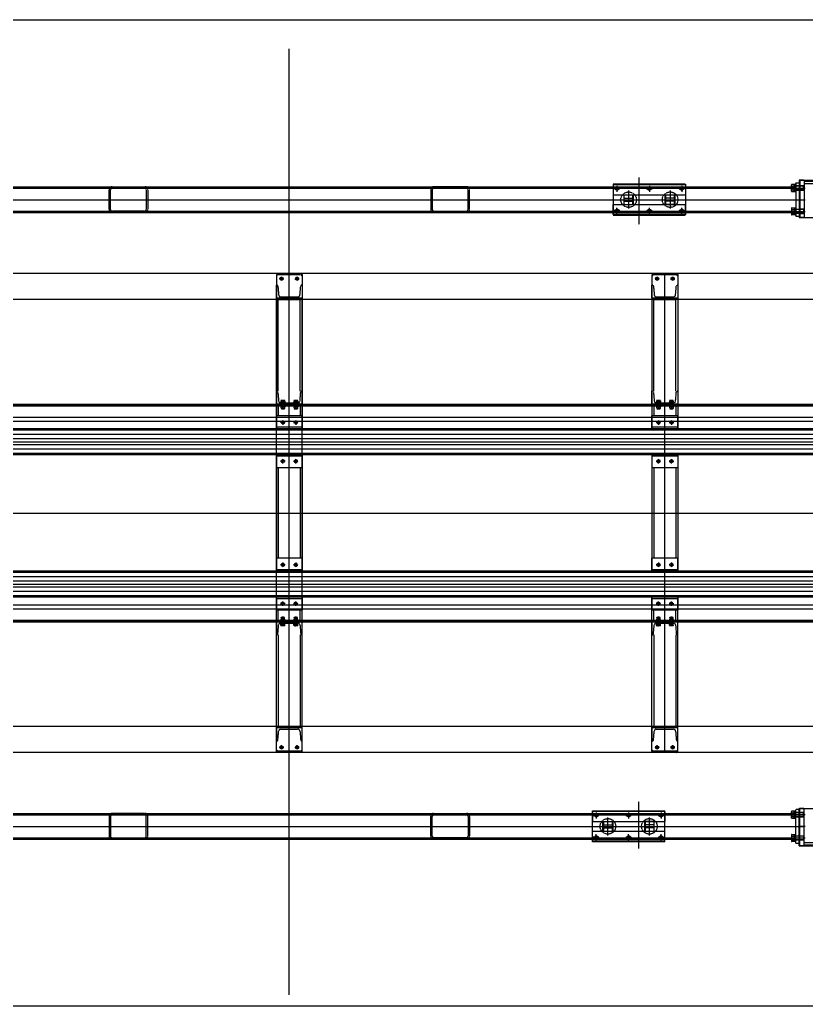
# Model space of a CAD drawing. Header units: millimetres. Extents: x -955179 to -912907, y 62798 to 154298.
# Drawn here: x -951747 to -948711, y 94740 to 98550 of the extents above; entities that cross this region are included whole.
import ezdxf

# ---------------------------------------------------------------- set-up
doc = ezdxf.new("R2010")
doc.units = ezdxf.units.MM
doc.header["$MEASUREMENT"] = 0
doc.linetypes.add('HIDDEN', pattern=[0.375, 0.25, -0.125])
doc.layers.add('CV', color=251, linetype='HIDDEN')

# ---------------------------------------------------------------- blocks, each defined once
blk = doc.blocks.new('HS_BOM', base_point=(-1429.3, 5195.7))
at = {"layer": 'CV'}
blk.add_circle((-1429.3, 5195.7), 0.25, dxfattribs=at)
blk = doc.blocks.new('A$C24162613')
at = {"layer": 'CV'}
for p, q in [((-925, 3700, -15.7), (-925, -3700, -15.7)), ((-420, -3700), (-420, 3700)), ((-415, -3700), (-415, 3700)), ((-414, -3700), (-414, 3700)), ((-370, -3700), (-370, 3700)), ((-355, -3700), (-355, 3700)), ((-275, -3700), (-275, 3700)), ((0, -3700), (0, 3700)), ((275, -3700), (275, 3700)), ((355, -3700), (355, 3700)), ((370, -3700), (370, 3700)), ((414, -3700), (414, 3700)), ((415, -3700), (415, 3700)), ((420, -3700), (420, 3700)), ((925, 3700, -15.7), (925, -3700, -15.7)), ((-825, 3600, -15.7), (-825, -3600, -15.7)), ((825, 3600, -15.7), (825, -3600, -15.7)), ((-325, 3260), (-325, -3330)), ((-320.5, 3260), (-320.5, -3330)), ((-303, 3260), (-303, -3330)), ((-287, 3260), (-287, -3330)), ((-263, 3260), (-263, -3330)), ((-247, 3260), (-247, -3330)), ((-229.5, 3260), (-229.5, -3330)), ((-225, 3260), (-225, -3330)), ((225, 3260), (225, -3330)), ((229.5, 3260), (229.5, -3330)), ((247, 3260), (247, -3330)), ((263, 3260), (263, -3330)), ((287, 3260), (287, -3330)), ((303, 3260), (303, -3330)), ((320.5, 3260), (320.5, -3330)), ((325, 3260), (325, -3330)), ((-1281, 1988), (-1281, 2528)), ((-1272, 1988), (-1272, 2528)), ((-1141, 1968), (-1141, 2550, 0)), ((1141, 1968), (1141, 2550, 0)), ((1272, 1988), (1272, 2528)), ((1281, 1988), (1281, 2528)), ((-1286, 1968), (-1286, 2410)), ((1286, 1968), (1286, 2410)), ((-1286, 1988), (-1141, 1988)), ((-1286, 1986), (-1286, 1968)), ((-1263, 1988), (-1263, 1971)), ((-1261.9, 1986), (-1263, 1984.9)), ((-1247, 1984.9), (-1263, 1984.9)), ((-1263, 1984.9), (-1263, 1956)), ((-1261.9, 1988), (-1261.9, 1971)), ((-1248.1, 1986), (-1261.9, 1986)), ((-1261.9, 1986), (-1261.9, 1956)), ((-1255, 1965.6), (-1255, 1991.4)), ((-1255, 1936.8), (-1255, 1988)), ((-1248.1, 1988), (-1248.1, 1971)), ((-1247, 1984.9), (-1248.1, 1986)), ((-1248.1, 1986), (-1248.1, 1956)), ((-1247, 1971), (-1247, 1988)), ((-1247, 1956), (-1247, 1984.9)), ((-1210.1, -1984, 0), (-1210.1, 1988)), ((-1210, 1965.6), (-1210, 1991.4)), ((-1173, 1988), (-1173, 1971)), ((-1173, 1984.9), (-1171.9, 1986)), ((-1173, 1984.9), (-1157, 1984.9)), ((-1173, 1956), (-1173, 1984.9)), ((-1171.9, 1988), (-1171.9, 1971)), ((-1171.9, 1986), (-1171.9, 1956)), ((-1171.9, 1986), (-1158.1, 1986)), ((-1165, 1965.6), (-1165, 1991.4)), ((-1165, 1936.8), (-1165, 1988)), ((-1158.1, 1988), (-1158.1, 1971)), ((-1158.1, 1986), (-1158.1, 1956)), ((-1158.1, 1986), (-1157, 1984.9)), ((-1157, 1971), (-1157, 1988)), ((-1157, 1984.9), (-1157, 1956)), ((-1141, 1988), (-1141, 1968)), ((1286, 1988), (1141, 1988)), ((1141, 1988), (1141, 1968)), ((1157, 1971), (1157, 1988)), ((1158.1, 1986), (1157, 1984.9)), ((1157, 1984.9), (1157, 1956)), ((1173, 1984.9), (1157, 1984.9)), ((1158.1, 1988), (1158.1, 1971)), ((1158.1, 1986), (1158.1, 1956)), ((1171.9, 1986), (1158.1, 1986)), ((1165, 1965.6), (1165, 1991.4)), ((1165, 1936.8), (1165, 1988)), ((1171.9, 1988), (1171.9, 1971)), ((1171.9, 1986), (1171.9, 1956)), ((1173, 1984.9), (1171.9, 1986)), ((1173, 1988), (1173, 1971)), ((1173, 1956), (1173, 1984.9)), ((1210, 1965.6), (1210, 1991.4)), ((1210.1, -1984, 0), (1210.1, 1988)), ((1247, 1971), (1247, 1988)), ((1247, 1984.9), (1248.1, 1986)), ((1247, 1956), (1247, 1984.9)), ((1247, 1984.9), (1263, 1984.9)), ((1248.1, 1988), (1248.1, 1971)), ((1248.1, 1986), (1261.9, 1986)), ((1248.1, 1986), (1248.1, 1956)), ((1255, 1965.6), (1255, 1991.4)), ((1255, 1936.8), (1255, 1988)), ((1261.9, 1988), (1261.9, 1971)), ((1261.9, 1986), (1263, 1984.9)), ((1261.9, 1986), (1261.9, 1956)), ((1263, 1988), (1263, 1971)), ((1263, 1984.9), (1263, 1956)), ((1286, 1986), (1286, 1968)), ((-1286, 1971), (-1141, 1971)), ((-1286, 1968), (-1141, 1968)), ((-1275, 1956), (-1275, 1971)), ((-1275, 1956), (-1145, 1956)), ((-1270, 1956), (-1270, 1952.8)), ((-1270, 1952.8), (-1240, 1952.8)), ((-1241.1, 1948.8), (-1268.9, 1948.8)), ((-1268.9, 1948.8), (-1268.9, 1939.9)), ((-1268.3, 1952.8), (-1268.3, 1948.8)), ((-1261.9, 1939.9), (-1261.9, 1948.8)), ((-1260.1, -1956, 0), (-1260.1, 1956, 0)), ((-1253.7, 1952.8), (-1257.7, 1948.8)), ((-1252.3, 1952.8), (-1256.3, 1948.8)), ((-1254.1, -1956, 0), (-1254.1, 1956, 0)), ((-1248.1, 1939.9), (-1248.1, 1948.8)), ((-1241.7, 1948.8), (-1241.7, 1952.8)), ((-1241.1, 1939.9), (-1241.1, 1948.8)), ((-1240, 1952.8), (-1240, 1956)), ((-1180, 1952.8), (-1180, 1956)), ((-1150, 1952.8), (-1180, 1952.8)), ((-1178.9, 1948.8), (-1151.1, 1948.8)), ((-1178.9, 1939.9), (-1178.9, 1948.8)), ((-1178.3, 1948.8), (-1178.3, 1952.8)), ((-1171.9, 1939.9), (-1171.9, 1948.8)), ((-1167.7, 1952.8), (-1163.7, 1948.8)), ((-1166.3, 1952.8), (-1162.3, 1948.8)), ((-1166.1, -1956, 0), (-1166.1, 1956, 0)), ((-1160.1, -1956, 0), (-1160.1, 1956, 0)), ((-1158.1, 1939.9), (-1158.1, 1948.8)), ((-1151.7, 1952.8), (-1151.7, 1948.8)), ((-1151.1, 1948.8), (-1151.1, 1939.9)), ((-1150, 1956), (-1150, 1952.8)), ((-1145, 1971), (-1145, 1956)), ((1286, 1971), (1141, 1971)), ((1286, 1968), (1141, 1968)), ((1145, 1971), (1145, 1956)), ((1275, 1956), (1145, 1956)), ((1150, 1956), (1150, 1952.8)), ((1150, 1952.8), (1180, 1952.8)), ((1151.1, 1948.8), (1151.1, 1939.9)), ((1178.9, 1948.8), (1151.1, 1948.8)), ((1151.7, 1952.8), (1151.7, 1948.8)), ((1158.1, 1939.9), (1158.1, 1948.8)), ((1160.1, -1956, 0), (1160.1, 1956, 0)), ((1166.3, 1952.8), (1162.3, 1948.8)), ((1167.7, 1952.8), (1163.7, 1948.8)), ((1166.1, -1956, 0), (1166.1, 1956, 0)), ((1171.9, 1939.9), (1171.9, 1948.8)), ((1178.3, 1948.8), (1178.3, 1952.8)), ((1178.9, 1939.9), (1178.9, 1948.8)), ((1180, 1952.8), (1180, 1956)), ((1240, 1952.8), (1240, 1956)), ((1270, 1952.8), (1240, 1952.8)), ((1241.1, 1939.9), (1241.1, 1948.8)), ((1241.1, 1948.8), (1268.9, 1948.8)), ((1241.7, 1948.8), (1241.7, 1952.8)), ((1248.1, 1939.9), (1248.1, 1948.8)), ((1252.3, 1952.8), (1256.3, 1948.8)), ((1253.7, 1952.8), (1257.7, 1948.8)), ((1254.1, -1956, 0), (1254.1, 1956, 0)), ((1260.1, -1956, 0), (1260.1, 1956, 0)), ((1261.9, 1939.9), (1261.9, 1948.8)), ((1268.3, 1952.8), (1268.3, 1948.8)), ((1268.9, 1948.8), (1268.9, 1939.9)), ((1270, 1956), (1270, 1952.8)), ((1275, 1956), (1275, 1971)), ((-1267, 1938.8), (-1268.9, 1939.9)), ((-1243, 1938.8), (-1267, 1938.8)), ((-1241.1, 1939.9), (-1243, 1938.8)), ((-1178.9, 1939.9), (-1177, 1938.8)), ((-1177, 1938.8), (-1153, 1938.8)), ((-1153, 1938.8), (-1151.1, 1939.9)), ((1153, 1938.8), (1151.1, 1939.9)), ((1177, 1938.8), (1153, 1938.8)), ((1178.9, 1939.9), (1177, 1938.8)), ((1241.1, 1939.9), (1243, 1938.8)), ((1243, 1938.8), (1267, 1938.8)), ((1267, 1938.8), (1268.9, 1939.9)), ((-1270.1, 1530), (-1150.1, 1530)), ((-1270.1, 1530), (-1270.1, 1250)), ((-1267.1, 1530), (-1229.1, 1530)), ((-1267.1, 1530), (-1267.1, 1250)), ((-1252.1, 1503.7), (-1252.1, 1526.3)), ((-1252.1, 1525), (-1252.1, 1505)), ((-1229.1, 1250), (-1229.1, 1530)), ((-1153.1, 1530), (-1191.1, 1530)), ((-1191.1, 1250), (-1191.1, 1530)), ((-1168.1, 1503.7), (-1168.1, 1526.3)), ((-1168.1, 1525), (-1168.1, 1505)), ((-1153.1, 1530), (-1153.1, 1250)), ((-1150.1, 1250), (-1150.1, 1530)), ((-1263.3, 1515), (-1240.8, 1515)), ((-1262.1, 1515), (-1242.1, 1515)), ((-1259.1, 1515), (-1245.1, 1515)), ((-1252.1, 1522), (-1252.1, 1508)), ((-1229.1, 1489), (-1191.1, 1489)), ((-1191.1, 1486.7), (-1229.1, 1486.7)), ((-1215.8, 1486.7), (-1215.8, 1453.2)), ((-1204.3, 1486.7), (-1204.3, 1453.2)), ((-1191.1, 1489), (-1191.1, 1451)), ((-1156.8, 1515), (-1179.3, 1515)), ((-1158.1, 1515), (-1178.1, 1515)), ((-1161.1, 1515), (-1175.1, 1515)), ((-1168.1, 1522), (-1168.1, 1508)), ((-925, 1495, 16.2), (-920, 1500, 16.2)), ((-925, 1495, 16.2), (-925, 1405, 16.2)), ((-920, 1495, 16.2), (-915, 1500, 16.2)), ((-920, 1500, 16.2), (-830, 1500, 16.2)), ((-920, 1495, 16.2), (-920, 1405, 16.2)), ((-915, 1500, 16.2), (-830, 1500, 16.2)), ((-905, 1472, 16.2), (-905, 1488, 16.2)), ((-905, 1472, 16.2), (-905, 1488, 16.2)), ((-880, 1500, 15.7), (-830, 1500, 15.7)), ((-880, 1498.1, 15.7), (-880, 1500, 15.7)), ((-842.3, 1491.2, 15.7), (-876.3, 1494.1, 15.7)), ((-830, 1500, 15.7), (-325, 1500, 15.7)), ((-830, 1500, 15.7), (-830, 1400, 15.7)), ((-830, 1500, 15.7), (-830, 1400, 15.7)), ((-825, 1495, 16.2), (-830, 1500, 16.2)), ((-470, 1492.5, 15.7), (-830, 1492.5, 15.7)), ((-825, 1405, 16.2), (-825, 1495, 16.2)), ((-470, 1500, 15.7), (-420, 1500, 15.7)), ((-470, 1498.1, 15.7), (-470, 1500, 15.7)), ((-432.3, 1491.2, 15.7), (-466.3, 1494.1, 15.7)), ((-420, 1500, 15.7), (-420, 1400, 15.7)), ((-420, 1492.5, 15.7), (-375, 1492.5, 15.7)), ((-375, 1500, 15.7), (-375, 1400, 15.7)), ((-325, 1500, 15.7), (-375, 1500, 15.7)), ((-331, 1500, 15.7), (-331, 1400, 15.7)), ((-325, 1500, 15.7), (-325, 1400, 15.7)), ((-225, 1500, 15.7), (-175, 1500, 15.7)), ((-225, 1500, 15.7), (-225, 1400, 15.7)), ((-225, 1500, 15.7), (225, 1500, 15.7)), ((-219, 1500, 15.7), (-219, 1400, 15.7)), ((-175, 1500, 15.7), (-175, 1400, 15.7)), ((-175, 1492.5, 15.7), (175, 1492.5, 15.7)), ((175, 1500, 15.7), (175, 1400, 15.7)), ((225, 1500, 15.7), (175, 1500, 15.7)), ((219, 1500, 15.7), (219, 1400, 15.7)), ((225, 1500, 15.7), (225, 1400, 15.7)), ((830, 1500, 15.7), (325, 1500, 15.7)), ((325, 1500, 15.7), (375, 1500, 15.7)), ((325, 1500, 15.7), (325, 1400, 15.7)), ((331, 1500, 15.7), (331, 1400, 15.7)), ((375, 1500, 15.7), (375, 1400, 15.7)), ((420, 1492.5, 15.7), (375, 1492.5, 15.7)), ((420, 1500, 15.7), (420, 1400, 15.7)), ((470, 1500, 15.7), (420, 1500, 15.7)), ((432.3, 1491.2, 15.7), (466.3, 1494.1, 15.7)), ((470, 1498.1, 15.7), (470, 1500, 15.7)), ((470, 1492.5, 15.7), (830, 1492.5, 15.7)), ((825, 1495, 16.2), (830, 1500, 16.2)), ((825, 1405, 16.2), (825, 1495, 16.2)), ((915, 1500, 16.2), (830, 1500, 16.2)), ((830, 1500, 15.7), (830, 1400, 15.7)), ((830, 1500, 15.7), (830, 1400, 15.7)), ((880, 1500, 15.7), (830, 1500, 15.7)), ((920, 1500, 16.2), (830, 1500, 16.2)), ((842.3, 1491.2, 15.7), (876.3, 1494.1, 15.7)), ((880, 1498.1, 15.7), (880, 1500, 15.7)), ((905, 1472, 16.2), (905, 1488, 16.2)), ((905, 1472, 16.2), (905, 1488, 16.2)), ((920, 1495, 16.2), (915, 1500, 16.2)), ((925, 1495, 16.2), (920, 1500, 16.2)), ((920, 1495, 16.2), (920, 1405, 16.2)), ((925, 1495, 16.2), (925, 1405, 16.2)), ((-1245.4, 1470), (-1176.3, 1470)), ((-1229.1, 1470), (-1191.1, 1470)), ((-1191.1, 1453.2), (-1229.1, 1453.2)), ((-1191.1, 1451), (-1229.1, 1451)), ((925, 1450, 15.7), (-925, 1450, 15.7)), ((-913, 1480, 16.2), (-897, 1480, 16.2)), ((-913, 1480, 16.2), (-897, 1480, 16.2)), ((-835, 1416.8, 15.7), (-835, 1483.2, 15.7)), ((-399.4, 1475, 15.7), (-436.6, 1475, 15.7)), ((-425, 1475, 15.7), (-436.6, 1475, 15.7)), ((-434.5, 1482.5, 15.7), (-435.1, 1481.5, 15.7)), ((-435.1, 1481.5, 15.7), (-435.1, 1468.5, 15.7)), ((-435.1, 1468.5, 15.7), (-434.5, 1467.5, 15.7)), ((-434.5, 1482.5, 15.7), (-428.6, 1482.5, 15.7)), ((-434.5, 1478.8, 15.7), (-428.6, 1478.8, 15.7)), ((-434.5, 1471.2, 15.7), (-428.6, 1471.2, 15.7)), ((-434.5, 1467.5, 15.7), (-428.6, 1467.5, 15.7)), ((-428.6, 1467.3, 15.7), (-428.6, 1482.7, 15.7)), ((-428.6, 1482.7, 15.7), (-426.6, 1482.7, 15.7)), ((-428.6, 1482.5, 15.7), (-428.6, 1467.5, 15.7)), ((-426.6, 1477, 15.7), (-428.6, 1475, 15.7)), ((-426.6, 1475, 15.7), (-428.6, 1473, 15.7)), ((-426.6, 1467.3, 15.7), (-428.6, 1467.3, 15.7)), ((-426.6, 1466.5, 15.7), (-426.6, 1483.5, 15.7)), ((-426.6, 1483.5, 15.7), (-425, 1483.5, 15.7)), ((-425, 1466.5, 15.7), (-426.6, 1466.5, 15.7)), ((-425, 1483.5, 15.7), (-425, 1466.5, 15.7)), ((-425, 1416.8, 15.7), (-425, 1483.2, 15.7)), ((-414, 1480, 15.7), (-425, 1480, 15.7)), ((-414, 1470, 15.7), (-425, 1470, 15.7)), ((-414, 1466.5, 15.7), (-414, 1483.5, 15.7)), ((-414, 1483.5, 15.7), (-412.4, 1483.5, 15.7)), ((-414, 1475, 15.7), (-399.4, 1475, 15.7)), ((-412.4, 1466.5, 15.7), (-414, 1466.5, 15.7)), ((-412.4, 1483.5, 15.7), (-412.4, 1466.5, 15.7)), ((-412.4, 1482.7, 15.7), (-410.4, 1482.7, 15.7)), ((-412.4, 1475, 15.7), (-410.4, 1477, 15.7)), ((-412.4, 1473, 15.7), (-410.4, 1475, 15.7)), ((-410.4, 1467.3, 15.7), (-412.4, 1467.3, 15.7)), ((-410.4, 1482.7, 15.7), (-410.4, 1467.3, 15.7)), ((-410.4, 1481.5, 15.7), (-403.2, 1481.5, 15.7)), ((-403.2, 1468.5, 15.7), (-410.4, 1468.5, 15.7)), ((-403.2, 1481.5, 15.7), (-403.2, 1468.5, 15.7)), ((-402.4, 1480.7, 15.7), (-403.2, 1481.5, 15.7)), ((-403.2, 1468.5, 15.7), (-402.4, 1469.3, 15.7)), ((-402.4, 1469.3, 15.7), (-402.4, 1480.7, 15.7)), ((-359, 1475, 15.7), (-341, 1475, 15.7)), ((-350, 1466, 15.7), (-350, 1484, 15.7)), ((-191, 1475, 15.7), (-209, 1475, 15.7)), ((-200, 1466, 15.7), (-200, 1484, 15.7)), ((191, 1475, 15.7), (209, 1475, 15.7)), ((200, 1466, 15.7), (200, 1484, 15.7)), ((359, 1475, 15.7), (341, 1475, 15.7)), ((350, 1466, 15.7), (350, 1484, 15.7)), ((399.4, 1475, 15.7), (436.6, 1475, 15.7)), ((414, 1475, 15.7), (399.4, 1475, 15.7)), ((402.4, 1480.7, 15.7), (403.2, 1481.5, 15.7)), ((402.4, 1469.3, 15.7), (402.4, 1480.7, 15.7)), ((403.2, 1468.5, 15.7), (402.4, 1469.3, 15.7)), ((403.2, 1481.5, 15.7), (403.2, 1468.5, 15.7)), ((410.4, 1481.5, 15.7), (403.2, 1481.5, 15.7)), ((403.2, 1468.5, 15.7), (410.4, 1468.5, 15.7)), ((410.4, 1482.7, 15.7), (410.4, 1467.3, 15.7)), ((412.4, 1482.7, 15.7), (410.4, 1482.7, 15.7)), ((412.4, 1475, 15.7), (410.4, 1477, 15.7)), ((412.4, 1473, 15.7), (410.4, 1475, 15.7)), ((410.4, 1467.3, 15.7), (412.4, 1467.3, 15.7)), ((412.4, 1483.5, 15.7), (412.4, 1466.5, 15.7)), ((414, 1483.5, 15.7), (412.4, 1483.5, 15.7)), ((412.4, 1466.5, 15.7), (414, 1466.5, 15.7)), ((414, 1466.5, 15.7), (414, 1483.5, 15.7)), ((414, 1480, 15.7), (425, 1480, 15.7)), ((414, 1470, 15.7), (425, 1470, 15.7)), ((425, 1483.5, 15.7), (425, 1466.5, 15.7)), ((426.6, 1483.5, 15.7), (425, 1483.5, 15.7)), ((425, 1416.8, 15.7), (425, 1483.2, 15.7)), ((425, 1475, 15.7), (436.6, 1475, 15.7)), ((425, 1466.5, 15.7), (426.6, 1466.5, 15.7)), ((426.6, 1466.5, 15.7), (426.6, 1483.5, 15.7)), ((428.6, 1482.7, 15.7), (426.6, 1482.7, 15.7)), ((426.6, 1477, 15.7), (428.6, 1475, 15.7)), ((426.6, 1475, 15.7), (428.6, 1473, 15.7)), ((426.6, 1467.3, 15.7), (428.6, 1467.3, 15.7)), ((428.6, 1467.3, 15.7), (428.6, 1482.7, 15.7)), ((434.5, 1482.5, 15.7), (428.6, 1482.5, 15.7)), ((428.6, 1482.5, 15.7), (428.6, 1467.5, 15.7)), ((434.5, 1478.8, 15.7), (428.6, 1478.8, 15.7)), ((434.5, 1471.2, 15.7), (428.6, 1471.2, 15.7)), ((434.5, 1467.5, 15.7), (428.6, 1467.5, 15.7)), ((434.5, 1482.5, 15.7), (435.1, 1481.5, 15.7)), ((435.1, 1468.5, 15.7), (434.5, 1467.5, 15.7)), ((435.1, 1481.5, 15.7), (435.1, 1468.5, 15.7)), ((835, 1416.8, 15.7), (835, 1483.2, 15.7)), ((913, 1480, 16.2), (897, 1480, 16.2)), ((913, 1480, 16.2), (897, 1480, 16.2)), ((1270.1, 1450, 0), (1150.1, 1450, 0)), ((1150.1, 1170, 0), (1150.1, 1450, 0)), ((1153.1, 1450, 0), (1191.1, 1450, 0)), ((1153.1, 1450, 0), (1153.1, 1170, 0)), ((1191.1, 1170, 0), (1191.1, 1450, 0)), ((1267.1, 1450, 0), (1229.1, 1450, 0)), ((1229.1, 1170, 0), (1229.1, 1450, 0)), ((1267.1, 1450, 0), (1267.1, 1170, 0)), ((1270.1, 1450, 0), (1270.1, 1170, 0)), ((-913, 1420, 16.2), (-897, 1420, 16.2)), ((-913, 1420, 16.2), (-897, 1420, 16.2)), ((-905, 1428, 16.2), (-905, 1412, 16.2)), ((-905, 1428, 16.2), (-905, 1412, 16.2)), ((-399.4, 1425, 15.7), (-436.6, 1425, 15.7)), ((-425, 1425, 15.7), (-436.6, 1425, 15.7)), ((-434.5, 1432.5, 15.7), (-435.1, 1431.5, 15.7)), ((-435.1, 1431.5, 15.7), (-435.1, 1418.5, 15.7)), ((-435.1, 1418.5, 15.7), (-434.5, 1417.5, 15.7)), ((-434.5, 1432.5, 15.7), (-428.6, 1432.5, 15.7)), ((-434.5, 1428.8, 15.7), (-428.6, 1428.8, 15.7)), ((-434.5, 1421.2, 15.7), (-428.6, 1421.2, 15.7)), ((-434.5, 1417.5, 15.7), (-428.6, 1417.5, 15.7)), ((-428.6, 1417.3, 15.7), (-428.6, 1432.7, 15.7)), ((-428.6, 1432.7, 15.7), (-426.6, 1432.7, 15.7)), ((-428.6, 1432.5, 15.7), (-428.6, 1417.5, 15.7)), ((-426.6, 1427, 15.7), (-428.6, 1425, 15.7)), ((-426.6, 1425, 15.7), (-428.6, 1423, 15.7)), ((-426.6, 1417.3, 15.7), (-428.6, 1417.3, 15.7)), ((-426.6, 1416.5, 15.7), (-426.6, 1433.5, 15.7)), ((-426.6, 1433.5, 15.7), (-425, 1433.5, 15.7)), ((-425, 1416.5, 15.7), (-426.6, 1416.5, 15.7)), ((-425, 1433.5, 15.7), (-425, 1416.5, 15.7)), ((-414, 1430, 15.7), (-425, 1430, 15.7)), ((-414, 1420, 15.7), (-425, 1420, 15.7)), ((-414, 1416.5, 15.7), (-414, 1433.5, 15.7)), ((-414, 1433.5, 15.7), (-412.4, 1433.5, 15.7)), ((-414, 1425, 15.7), (-399.4, 1425, 15.7)), ((-412.4, 1416.5, 15.7), (-414, 1416.5, 15.7)), ((-412.4, 1433.5, 15.7), (-412.4, 1416.5, 15.7)), ((-412.4, 1432.7, 15.7), (-410.4, 1432.7, 15.7)), ((-412.4, 1425, 15.7), (-410.4, 1427, 15.7)), ((-412.4, 1423, 15.7), (-410.4, 1425, 15.7)), ((-410.4, 1417.3, 15.7), (-412.4, 1417.3, 15.7)), ((-410.4, 1432.7, 15.7), (-410.4, 1417.3, 15.7)), ((-410.4, 1431.5, 15.7), (-403.2, 1431.5, 15.7)), ((-403.2, 1418.5, 15.7), (-410.4, 1418.5, 15.7)), ((-403.2, 1431.5, 15.7), (-403.2, 1418.5, 15.7)), ((-402.4, 1430.7, 15.7), (-403.2, 1431.5, 15.7)), ((-403.2, 1418.5, 15.7), (-402.4, 1419.3, 15.7)), ((-402.4, 1419.3, 15.7), (-402.4, 1430.7, 15.7)), ((-359, 1425, 15.7), (-341, 1425, 15.7)), ((-350, 1434, 15.7), (-350, 1416, 15.7)), ((-191, 1425, 15.7), (-209, 1425, 15.7)), ((-200, 1434, 15.7), (-200, 1416, 15.7)), ((191, 1425, 15.7), (209, 1425, 15.7)), ((200, 1434, 15.7), (200, 1416, 15.7)), ((359, 1425, 15.7), (341, 1425, 15.7)), ((350, 1434, 15.7), (350, 1416, 15.7)), ((399.4, 1425, 15.7), (436.6, 1425, 15.7)), ((414, 1425, 15.7), (399.4, 1425, 15.7)), ((402.4, 1430.7, 15.7), (403.2, 1431.5, 15.7)), ((402.4, 1419.3, 15.7), (402.4, 1430.7, 15.7)), ((403.2, 1418.5, 15.7), (402.4, 1419.3, 15.7)), ((403.2, 1431.5, 15.7), (403.2, 1418.5, 15.7)), ((410.4, 1431.5, 15.7), (403.2, 1431.5, 15.7)), ((403.2, 1418.5, 15.7), (410.4, 1418.5, 15.7)), ((410.4, 1432.7, 15.7), (410.4, 1417.3, 15.7)), ((412.4, 1432.7, 15.7), (410.4, 1432.7, 15.7)), ((412.4, 1425, 15.7), (410.4, 1427, 15.7)), ((412.4, 1423, 15.7), (410.4, 1425, 15.7)), ((410.4, 1417.3, 15.7), (412.4, 1417.3, 15.7)), ((412.4, 1433.5, 15.7), (412.4, 1416.5, 15.7)), ((414, 1433.5, 15.7), (412.4, 1433.5, 15.7)), ((412.4, 1416.5, 15.7), (414, 1416.5, 15.7)), ((414, 1416.5, 15.7), (414, 1433.5, 15.7)), ((414, 1430, 15.7), (425, 1430, 15.7)), ((414, 1420, 15.7), (425, 1420, 15.7)), ((425, 1433.5, 15.7), (425, 1416.5, 15.7)), ((426.6, 1433.5, 15.7), (425, 1433.5, 15.7)), ((425, 1425, 15.7), (436.6, 1425, 15.7)), ((425, 1416.5, 15.7), (426.6, 1416.5, 15.7)), ((426.6, 1416.5, 15.7), (426.6, 1433.5, 15.7)), ((428.6, 1432.7, 15.7), (426.6, 1432.7, 15.7)), ((426.6, 1427, 15.7), (428.6, 1425, 15.7)), ((426.6, 1425, 15.7), (428.6, 1423, 15.7)), ((426.6, 1417.3, 15.7), (428.6, 1417.3, 15.7)), ((428.6, 1417.3, 15.7), (428.6, 1432.7, 15.7)), ((434.5, 1432.5, 15.7), (428.6, 1432.5, 15.7)), ((428.6, 1432.5, 15.7), (428.6, 1417.5, 15.7)), ((434.5, 1428.8, 15.7), (428.6, 1428.8, 15.7)), ((434.5, 1421.2, 15.7), (428.6, 1421.2, 15.7)), ((434.5, 1417.5, 15.7), (428.6, 1417.5, 15.7)), ((434.5, 1432.5, 15.7), (435.1, 1431.5, 15.7)), ((435.1, 1418.5, 15.7), (434.5, 1417.5, 15.7)), ((435.1, 1431.5, 15.7), (435.1, 1418.5, 15.7)), ((913, 1420, 16.2), (897, 1420, 16.2)), ((913, 1420, 16.2), (897, 1420, 16.2)), ((905, 1428, 16.2), (905, 1412, 16.2)), ((905, 1428, 16.2), (905, 1412, 16.2)), ((1156.8, 1435, 0), (1179.3, 1435, 0)), ((1158.1, 1435, 0), (1178.1, 1435, 0)), ((1161.1, 1435, 0), (1175.1, 1435, 0)), ((1168.1, 1423.7, 0), (1168.1, 1446.3, 0)), ((1168.1, 1445, 0), (1168.1, 1425, 0)), ((1168.1, 1442, 0), (1168.1, 1428, 0)), ((1263.3, 1435, 0), (1240.8, 1435, 0)), ((1262.1, 1435, 0), (1242.1, 1435, 0)), ((1259.1, 1435, 0), (1245.1, 1435, 0)), ((1252.1, 1423.7, 0), (1252.1, 1446.3, 0)), ((1252.1, 1445, 0), (1252.1, 1425, 0)), ((1252.1, 1442, 0), (1252.1, 1428, 0)), ((-1263.3, 1390), (-1240.8, 1390)), ((-1262.1, 1390), (-1242.1, 1390)), ((-1259.1, 1390), (-1245.1, 1390)), ((-1252.1, 1378.7), (-1252.1, 1401.3)), ((-1252.1, 1400), (-1252.1, 1380)), ((-1252.1, 1397), (-1252.1, 1383)), ((-1156.8, 1390), (-1179.3, 1390)), ((-1158.1, 1390), (-1178.1, 1390)), ((-1161.1, 1390), (-1175.1, 1390)), ((-1168.1, 1378.7), (-1168.1, 1401.3)), ((-1168.1, 1400), (-1168.1, 1380)), ((-1168.1, 1397), (-1168.1, 1383)), ((-925, 1405, 16.2), (-920, 1400, 16.2)), ((-920, 1405, 16.2), (-915, 1400, 16.2)), ((-920, 1400, 16.2), (-830, 1400, 16.2)), ((-915, 1400, 16.2), (-830, 1400, 16.2)), ((-880, 1400, 15.7), (-880, 1401.9, 15.7)), ((-830, 1400, 15.7), (-880, 1400, 15.7)), ((-830, 1400, 15.7), (-880, 1400, 15.7)), ((-876.3, 1405.9, 15.7), (-842.3, 1408.8, 15.7)), ((-470, 1407.5, 15.7), (-830, 1407.5, 15.7)), ((-825, 1405, 16.2), (-830, 1400, 16.2)), ((-830, 1400, 15.7), (-325, 1400, 15.7)), ((-470, 1400, 15.7), (-470, 1401.9, 15.7)), ((-420, 1400, 15.7), (-470, 1400, 15.7)), ((-466.3, 1405.9, 15.7), (-432.3, 1408.8, 15.7)), ((-420, 1407.5, 15.7), (-375, 1407.5, 15.7)), ((-325, 1400, 15.7), (-375, 1400, 15.7)), ((-225, 1400, 15.7), (-175, 1400, 15.7)), ((-225, 1400, 15.7), (225, 1400, 15.7)), ((-175, 1407.5, 15.7), (175, 1407.5, 15.7)), ((225, 1400, 15.7), (175, 1400, 15.7)), ((830, 1400, 15.7), (325, 1400, 15.7)), ((325, 1400, 15.7), (375, 1400, 15.7)), ((420, 1407.5, 15.7), (375, 1407.5, 15.7)), ((420, 1400, 15.7), (470, 1400, 15.7)), ((466.3, 1405.9, 15.7), (432.3, 1408.8, 15.7)), ((470, 1407.5, 15.7), (830, 1407.5, 15.7)), ((470, 1400, 15.7), (470, 1401.9, 15.7)), ((825, 1405, 16.2), (830, 1400, 16.2)), ((830, 1400, 15.7), (880, 1400, 15.7)), ((915, 1400, 16.2), (830, 1400, 16.2)), ((830, 1400, 15.7), (880, 1400, 15.7)), ((920, 1400, 16.2), (830, 1400, 16.2)), ((876.3, 1405.9, 15.7), (842.3, 1408.8, 15.7)), ((880, 1400, 15.7), (880, 1401.9, 15.7)), ((920, 1405, 16.2), (915, 1400, 16.2)), ((925, 1405, 16.2), (920, 1400, 16.2)), ((1245.4, 1390, 0), (1176.3, 1390, 0)), ((1229.1, 1409, 0), (1191.1, 1409, 0)), ((1191.1, 1409, 0), (1191.1, 1371, 0)), ((1191.1, 1406.7, 0), (1229.1, 1406.7, 0)), ((1229.1, 1390, 0), (1191.1, 1390, 0)), ((1191.1, 1373.2, 0), (1229.1, 1373.2, 0)), ((1204.3, 1406.7, 0), (1204.3, 1373.2, 0)), ((1215.8, 1406.7, 0), (1215.8, 1373.2, 0)), ((-1295.5, 1350, 0), (-1114.7, 1350, 0)), ((1295.5, 1350, 0), (1114.7, 1350, 0)), ((1191.1, 1371, 0), (1229.1, 1371, 0)), ((-1245.4, 1310), (-1176.3, 1310)), ((-1191.1, 1329), (-1229.1, 1329)), ((-1191.1, 1326.8), (-1229.1, 1326.8)), ((-1229.1, 1310), (-1191.1, 1310)), ((-1215.8, 1293.3), (-1215.8, 1326.8)), ((-1204.3, 1293.3), (-1204.3, 1326.8)), ((-1191.1, 1291), (-1191.1, 1329)), ((1156.8, 1310, 0), (1179.3, 1310, 0)), ((1158.1, 1310, 0), (1178.1, 1310, 0)), ((1161.1, 1310, 0), (1175.1, 1310, 0)), ((1168.1, 1298.7, 0), (1168.1, 1321.3, 0)), ((1168.1, 1320, 0), (1168.1, 1300, 0)), ((1168.1, 1317, 0), (1168.1, 1303, 0)), ((1263.3, 1310, 0), (1240.8, 1310, 0)), ((1262.1, 1310, 0), (1242.1, 1310, 0)), ((1259.1, 1310, 0), (1245.1, 1310, 0)), ((1252.1, 1298.7, 0), (1252.1, 1321.3, 0)), ((1252.1, 1320, 0), (1252.1, 1300, 0)), ((1252.1, 1317, 0), (1252.1, 1303, 0)), ((-1263.3, 1265), (-1240.8, 1265)), ((-1262.1, 1265), (-1242.1, 1265)), ((-1259.1, 1265), (-1245.1, 1265)), ((-1252.1, 1276.3), (-1252.1, 1253.7)), ((-1252.1, 1255), (-1252.1, 1275)), ((-1252.1, 1258), (-1252.1, 1272)), ((-1191.1, 1293.3), (-1229.1, 1293.3)), ((-1229.1, 1291), (-1191.1, 1291)), ((-1156.8, 1265), (-1179.3, 1265)), ((-1158.1, 1265), (-1178.1, 1265)), ((-1161.1, 1265), (-1175.1, 1265)), ((-1168.1, 1276.3), (-1168.1, 1253.7)), ((-1168.1, 1255), (-1168.1, 1275)), ((-1168.1, 1258), (-1168.1, 1272)), ((-1270.1, 1250), (-1150.1, 1250)), ((-1267.1, 1250), (-1229.1, 1250)), ((-1153.1, 1250), (-1191.1, 1250)), ((1245.4, 1230, 0), (1176.3, 1230, 0)), ((1191.1, 1249, 0), (1229.1, 1249, 0)), ((1191.1, 1211, 0), (1191.1, 1249, 0)), ((1191.1, 1246.8, 0), (1229.1, 1246.8, 0)), ((1229.1, 1230, 0), (1191.1, 1230, 0)), ((1204.3, 1213.3, 0), (1204.3, 1246.8, 0)), ((1215.8, 1213.3, 0), (1215.8, 1246.8, 0)), ((1156.8, 1185, 0), (1179.3, 1185, 0)), ((1158.1, 1185, 0), (1178.1, 1185, 0)), ((1161.1, 1185, 0), (1175.1, 1185, 0)), ((1168.1, 1196.3, 0), (1168.1, 1173.7, 0)), ((1168.1, 1175, 0), (1168.1, 1195, 0)), ((1168.1, 1178, 0), (1168.1, 1192, 0)), ((1191.1, 1213.3, 0), (1229.1, 1213.3, 0)), ((1229.1, 1211, 0), (1191.1, 1211, 0)), ((1263.3, 1185, 0), (1240.8, 1185, 0)), ((1262.1, 1185, 0), (1242.1, 1185, 0)), ((1259.1, 1185, 0), (1245.1, 1185, 0)), ((1252.1, 1196.3, 0), (1252.1, 1173.7, 0)), ((1252.1, 1175, 0), (1252.1, 1195, 0)), ((1252.1, 1178, 0), (1252.1, 1192, 0)), ((1270.1, 1170, 0), (1150.1, 1170, 0)), ((1153.1, 1170, 0), (1191.1, 1170, 0)), ((1267.1, 1170, 0), (1229.1, 1170, 0)), ((-1172.1, 696, 0), (-1248.1, 696, 0)), ((-1172.1, 690, 0), (-1248.1, 690, 0)), ((1172.1, 696, 0), (1248.1, 696, 0)), ((1172.1, 690, 0), (1248.1, 690, 0)), ((-1260.1, 684, 0), (-1260.1, 558, 0)), ((-1254.1, 684, 0), (-1254.1, 558, 0)), ((-1166.1, 558, 0), (-1166.1, 684, 0)), ((-1160.1, 558, 0), (-1160.1, 684, 0)), ((1160.1, 558, 0), (1160.1, 684, 0)), ((1166.1, 558, 0), (1166.1, 684, 0)), ((1254.1, 684, 0), (1254.1, 558, 0)), ((1260.1, 684, 0), (1260.1, 558, 0)), ((-1248.1, 552, 0), (-1172.1, 552, 0)), ((-1248.1, 546, 0), (-1172.1, 546, 0)), ((1248.1, 552, 0), (1172.1, 552, 0)), ((1248.1, 546, 0), (1172.1, 546, 0)), ((-925, 45, 16.2), (-920, 50, 16.2)), ((-925, 45, 16.2), (-925, -45, 16.2)), ((-920, 45, 16.2), (-915, 50, 16.2)), ((-920, 50, 16.2), (-830, 50, 16.2)), ((-920, 45, 16.2), (-920, -45, 16.2)), ((-915, 50, 16.2), (-830, 50, 16.2)), ((-880, 50, 15.7), (-830, 50, 15.7)), ((-880, 48.1, 15.7), (-880, 50, 15.7)), ((-842.3, 41.2, 15.7), (-876.3, 44.1, 15.7)), ((-830, 50, 15.7), (-325, 50, 15.7)), ((-830, 50, 15.7), (-830, -50, 15.7)), ((-830, 50, 15.7), (-830, -50, 15.7)), ((-825, 45, 16.2), (-830, 50, 16.2)), ((-470, 42.5, 15.7), (-830, 42.5, 15.7)), ((825, 50), (-825, 50)), ((-825, -45, 16.2), (-825, 45, 16.2)), ((-470, 50, 15.7), (-420, 50, 15.7)), ((-470, 48.1, 15.7), (-470, 50, 15.7)), ((-432.3, 41.2, 15.7), (-466.3, 44.1, 15.7)), ((-420, 50, 15.7), (-420, -50, 15.7)), ((-420, 42.5, 15.7), (-375, 42.5, 15.7)), ((-375, 50, 15.7), (-375, -50, 15.7)), ((-325, 50, 15.7), (-375, 50, 15.7)), ((-331, 50, 15.7), (-331, -50, 15.7)), ((-325, 50, 15.7), (-325, -50, 15.7)), ((-225, 50, 15.7), (-175, 50, 15.7)), ((-225, 50, 15.7), (-225, -50, 15.7)), ((-225, 50, 15.7), (225, 50, 15.7)), ((-219, 50, 15.7), (-219, -50, 15.7)), ((-175, 50, 15.7), (-175, -50, 15.7)), ((-175, 42.5, 15.7), (175, 42.5, 15.7)), ((175, 50, 15.7), (175, -50, 15.7)), ((225, 50, 15.7), (175, 50, 15.7)), ((219, 50, 15.7), (219, -50, 15.7)), ((225, 50, 15.7), (225, -50, 15.7)), ((830, 50, 15.7), (325, 50, 15.7)), ((325, 50, 15.7), (375, 50, 15.7)), ((325, 50, 15.7), (325, -50, 15.7)), ((331, 50, 15.7), (331, -50, 15.7)), ((375, 50, 15.7), (375, -50, 15.7)), ((420, 42.5, 15.7), (375, 42.5, 15.7)), ((420, 50, 15.7), (420, -50, 15.7)), ((470, 50, 15.7), (420, 50, 15.7)), ((432.3, 41.2, 15.7), (466.3, 44.1, 15.7)), ((470, 48.1, 15.7), (470, 50, 15.7)), ((470, 42.5, 15.7), (830, 42.5, 15.7)), ((825, 45, 16.2), (830, 50, 16.2)), ((825, -45, 16.2), (825, 45, 16.2)), ((915, 50, 16.2), (830, 50, 16.2)), ((830, 50, 15.7), (830, -50, 15.7)), ((830, 50, 15.7), (830, -50, 15.7)), ((880, 50, 15.7), (830, 50, 15.7)), ((920, 50, 16.2), (830, 50, 16.2)), ((842.3, 41.2, 15.7), (876.3, 44.1, 15.7)), ((880, 48.1, 15.7), (880, 50, 15.7)), ((920, 45, 16.2), (915, 50, 16.2)), ((925, 45, 16.2), (920, 50, 16.2)), ((920, 45, 16.2), (920, -45, 16.2)), ((925, 45, 16.2), (925, -45, 16.2)), ((1861.1, 0), (-1792.8, 0)), ((925, 0, 15.7), (-925, 0, 15.7)), ((-913, 30, 16.2), (-897, 30, 16.2)), ((-913, 30, 16.2), (-897, 30, 16.2)), ((-905, 22, 16.2), (-905, 38, 16.2)), ((-905, 22, 16.2), (-905, 38, 16.2)), ((-835, -33.2, 15.7), (-835, 33.2, 15.7)), ((-399.4, 25, 15.7), (-436.6, 25, 15.7)), ((-425, 25, 15.7), (-436.6, 25, 15.7)), ((-434.5, 32.5, 15.7), (-435.1, 31.5, 15.7)), ((-435.1, 31.5, 15.7), (-435.1, 18.5, 15.7)), ((-435.1, 18.5, 15.7), (-434.5, 17.5, 15.7)), ((-434.5, 32.5, 15.7), (-428.6, 32.5, 15.7)), ((-434.5, 28.8, 15.7), (-428.6, 28.8, 15.7)), ((-434.5, 21.2, 15.7), (-428.6, 21.2, 15.7)), ((-434.5, 17.5, 15.7), (-428.6, 17.5, 15.7)), ((-428.6, 17.3, 15.7), (-428.6, 32.7, 15.7)), ((-428.6, 32.7, 15.7), (-426.6, 32.7, 15.7)), ((-428.6, 32.5, 15.7), (-428.6, 17.5, 15.7)), ((-426.6, 27, 15.7), (-428.6, 25, 15.7)), ((-426.6, 25, 15.7), (-428.6, 23, 15.7)), ((-426.6, 17.3, 15.7), (-428.6, 17.3, 15.7)), ((-426.6, 16.5, 15.7), (-426.6, 33.5, 15.7)), ((-426.6, 33.5, 15.7), (-425, 33.5, 15.7)), ((-425, 16.5, 15.7), (-426.6, 16.5, 15.7)), ((-425, 33.5, 15.7), (-425, 16.5, 15.7)), ((-425, -33.2, 15.7), (-425, 33.2, 15.7)), ((-414, 30, 15.7), (-425, 30, 15.7)), ((-414, 20, 15.7), (-425, 20, 15.7)), ((-414, 16.5, 15.7), (-414, 33.5, 15.7)), ((-414, 33.5, 15.7), (-412.4, 33.5, 15.7)), ((-414, 25, 15.7), (-399.4, 25, 15.7)), ((-412.4, 16.5, 15.7), (-414, 16.5, 15.7)), ((-412.4, 33.5, 15.7), (-412.4, 16.5, 15.7)), ((-412.4, 32.7, 15.7), (-410.4, 32.7, 15.7)), ((-412.4, 25, 15.7), (-410.4, 27, 15.7)), ((-412.4, 23, 15.7), (-410.4, 25, 15.7)), ((-410.4, 17.3, 15.7), (-412.4, 17.3, 15.7)), ((-410.4, 32.7, 15.7), (-410.4, 17.3, 15.7)), ((-410.4, 31.5, 15.7), (-403.2, 31.5, 15.7)), ((-403.2, 18.5, 15.7), (-410.4, 18.5, 15.7)), ((-403.2, 31.5, 15.7), (-403.2, 18.5, 15.7)), ((-402.4, 30.7, 15.7), (-403.2, 31.5, 15.7)), ((-403.2, 18.5, 15.7), (-402.4, 19.3, 15.7)), ((-402.4, 19.3, 15.7), (-402.4, 30.7, 15.7)), ((-359, 25, 15.7), (-341, 25, 15.7)), ((-350, 16, 15.7), (-350, 34, 15.7)), ((-191, 25, 15.7), (-209, 25, 15.7)), ((-200, 16, 15.7), (-200, 34, 15.7)), ((191, 25, 15.7), (209, 25, 15.7)), ((200, 16, 15.7), (200, 34, 15.7)), ((359, 25, 15.7), (341, 25, 15.7)), ((350, 16, 15.7), (350, 34, 15.7)), ((399.4, 25, 15.7), (436.6, 25, 15.7)), ((414, 25, 15.7), (399.4, 25, 15.7)), ((402.4, 30.7, 15.7), (403.2, 31.5, 15.7)), ((402.4, 19.3, 15.7), (402.4, 30.7, 15.7)), ((403.2, 18.5, 15.7), (402.4, 19.3, 15.7)), ((403.2, 31.5, 15.7), (403.2, 18.5, 15.7)), ((410.4, 31.5, 15.7), (403.2, 31.5, 15.7)), ((403.2, 18.5, 15.7), (410.4, 18.5, 15.7)), ((410.4, 32.7, 15.7), (410.4, 17.3, 15.7)), ((412.4, 32.7, 15.7), (410.4, 32.7, 15.7)), ((412.4, 25, 15.7), (410.4, 27, 15.7)), ((412.4, 23, 15.7), (410.4, 25, 15.7)), ((410.4, 17.3, 15.7), (412.4, 17.3, 15.7)), ((412.4, 33.5, 15.7), (412.4, 16.5, 15.7)), ((414, 33.5, 15.7), (412.4, 33.5, 15.7)), ((412.4, 16.5, 15.7), (414, 16.5, 15.7)), ((414, 16.5, 15.7), (414, 33.5, 15.7)), ((414, 30, 15.7), (425, 30, 15.7)), ((414, 20, 15.7), (425, 20, 15.7)), ((425, 33.5, 15.7), (425, 16.5, 15.7)), ((426.6, 33.5, 15.7), (425, 33.5, 15.7)), ((425, -33.2, 15.7), (425, 33.2, 15.7)), ((425, 25, 15.7), (436.6, 25, 15.7)), ((425, 16.5, 15.7), (426.6, 16.5, 15.7)), ((426.6, 16.5, 15.7), (426.6, 33.5, 15.7)), ((428.6, 32.7, 15.7), (426.6, 32.7, 15.7)), ((426.6, 27, 15.7), (428.6, 25, 15.7)), ((426.6, 25, 15.7), (428.6, 23, 15.7)), ((426.6, 17.3, 15.7), (428.6, 17.3, 15.7)), ((428.6, 17.3, 15.7), (428.6, 32.7, 15.7)), ((434.5, 32.5, 15.7), (428.6, 32.5, 15.7)), ((428.6, 32.5, 15.7), (428.6, 17.5, 15.7)), ((434.5, 28.8, 15.7), (428.6, 28.8, 15.7)), ((434.5, 21.2, 15.7), (428.6, 21.2, 15.7)), ((434.5, 17.5, 15.7), (428.6, 17.5, 15.7)), ((434.5, 32.5, 15.7), (435.1, 31.5, 15.7)), ((435.1, 18.5, 15.7), (434.5, 17.5, 15.7)), ((435.1, 31.5, 15.7), (435.1, 18.5, 15.7)), ((835, -33.2, 15.7), (835, 33.2, 15.7)), ((913, 30, 16.2), (897, 30, 16.2)), ((913, 30, 16.2), (897, 30, 16.2)), ((905, 22, 16.2), (905, 38, 16.2)), ((905, 22, 16.2), (905, 38, 16.2)), ((-913, -30, 16.2), (-897, -30, 16.2)), ((-913, -30, 16.2), (-897, -30, 16.2)), ((-905, -22, 16.2), (-905, -38, 16.2)), ((-905, -22, 16.2), (-905, -38, 16.2)), ((-399.4, -25, 15.7), (-436.6, -25, 15.7)), ((-425, -25, 15.7), (-436.6, -25, 15.7)), ((-434.5, -17.5, 15.7), (-435.1, -18.5, 15.7)), ((-435.1, -18.5, 15.7), (-435.1, -31.5, 15.7)), ((-435.1, -31.5, 15.7), (-434.5, -32.5, 15.7)), ((-434.5, -17.5, 15.7), (-428.6, -17.5, 15.7)), ((-434.5, -21.2, 15.7), (-428.6, -21.2, 15.7)), ((-434.5, -28.8, 15.7), (-428.6, -28.8, 15.7)), ((-434.5, -32.5, 15.7), (-428.6, -32.5, 15.7)), ((-428.6, -32.7, 15.7), (-428.6, -17.3, 15.7)), ((-428.6, -17.3, 15.7), (-426.6, -17.3, 15.7)), ((-428.6, -17.5, 15.7), (-428.6, -32.5, 15.7)), ((-426.6, -23, 15.7), (-428.6, -25, 15.7)), ((-426.6, -25, 15.7), (-428.6, -27, 15.7)), ((-426.6, -32.7, 15.7), (-428.6, -32.7, 15.7)), ((-426.6, -33.5, 15.7), (-426.6, -16.5, 15.7)), ((-426.6, -16.5, 15.7), (-425, -16.5, 15.7)), ((-425, -33.5, 15.7), (-426.6, -33.5, 15.7)), ((-425, -16.5, 15.7), (-425, -33.5, 15.7)), ((-414, -20, 15.7), (-425, -20, 15.7)), ((-414, -30, 15.7), (-425, -30, 15.7)), ((-414, -33.5, 15.7), (-414, -16.5, 15.7)), ((-414, -16.5, 15.7), (-412.4, -16.5, 15.7)), ((-414, -25, 15.7), (-399.4, -25, 15.7)), ((-412.4, -33.5, 15.7), (-414, -33.5, 15.7)), ((-412.4, -16.5, 15.7), (-412.4, -33.5, 15.7)), ((-412.4, -17.3, 15.7), (-410.4, -17.3, 15.7)), ((-412.4, -25, 15.7), (-410.4, -23, 15.7)), ((-412.4, -27, 15.7), (-410.4, -25, 15.7)), ((-410.4, -32.7, 15.7), (-412.4, -32.7, 15.7)), ((-410.4, -17.3, 15.7), (-410.4, -32.7, 15.7)), ((-410.4, -18.5, 15.7), (-403.2, -18.5, 15.7)), ((-403.2, -31.5, 15.7), (-410.4, -31.5, 15.7)), ((-403.2, -18.5, 15.7), (-403.2, -31.5, 15.7)), ((-402.4, -19.3, 15.7), (-403.2, -18.5, 15.7)), ((-403.2, -31.5, 15.7), (-402.4, -30.7, 15.7)), ((-402.4, -30.7, 15.7), (-402.4, -19.3, 15.7)), ((-359, -25, 15.7), (-341, -25, 15.7)), ((-350, -16, 15.7), (-350, -34, 15.7)), ((-191, -25, 15.7), (-209, -25, 15.7)), ((-200, -16, 15.7), (-200, -34, 15.7)), ((191, -25, 15.7), (209, -25, 15.7)), ((200, -16, 15.7), (200, -34, 15.7)), ((359, -25, 15.7), (341, -25, 15.7)), ((350, -16, 15.7), (350, -34, 15.7)), ((399.4, -25, 15.7), (436.6, -25, 15.7)), ((414, -25, 15.7), (399.4, -25, 15.7)), ((402.4, -19.3, 15.7), (403.2, -18.5, 15.7)), ((402.4, -30.7, 15.7), (402.4, -19.3, 15.7)), ((403.2, -31.5, 15.7), (402.4, -30.7, 15.7)), ((403.2, -18.5, 15.7), (403.2, -31.5, 15.7)), ((410.4, -18.5, 15.7), (403.2, -18.5, 15.7)), ((403.2, -31.5, 15.7), (410.4, -31.5, 15.7)), ((410.4, -17.3, 15.7), (410.4, -32.7, 15.7)), ((412.4, -17.3, 15.7), (410.4, -17.3, 15.7)), ((412.4, -25, 15.7), (410.4, -23, 15.7)), ((412.4, -27, 15.7), (410.4, -25, 15.7)), ((410.4, -32.7, 15.7), (412.4, -32.7, 15.7)), ((412.4, -16.5, 15.7), (412.4, -33.5, 15.7)), ((414, -16.5, 15.7), (412.4, -16.5, 15.7)), ((412.4, -33.5, 15.7), (414, -33.5, 15.7)), ((414, -33.5, 15.7), (414, -16.5, 15.7)), ((414, -20, 15.7), (425, -20, 15.7)), ((414, -30, 15.7), (425, -30, 15.7)), ((425, -16.5, 15.7), (425, -33.5, 15.7)), ((426.6, -16.5, 15.7), (425, -16.5, 15.7)), ((425, -25, 15.7), (436.6, -25, 15.7)), ((425, -33.5, 15.7), (426.6, -33.5, 15.7)), ((426.6, -33.5, 15.7), (426.6, -16.5, 15.7)), ((428.6, -17.3, 15.7), (426.6, -17.3, 15.7)), ((426.6, -23, 15.7), (428.6, -25, 15.7)), ((426.6, -25, 15.7), (428.6, -27, 15.7)), ((426.6, -32.7, 15.7), (428.6, -32.7, 15.7)), ((428.6, -32.7, 15.7), (428.6, -17.3, 15.7)), ((434.5, -17.5, 15.7), (428.6, -17.5, 15.7)), ((428.6, -17.5, 15.7), (428.6, -32.5, 15.7)), ((434.5, -21.2, 15.7), (428.6, -21.2, 15.7)), ((434.5, -28.8, 15.7), (428.6, -28.8, 15.7)), ((434.5, -32.5, 15.7), (428.6, -32.5, 15.7)), ((434.5, -17.5, 15.7), (435.1, -18.5, 15.7)), ((435.1, -31.5, 15.7), (434.5, -32.5, 15.7)), ((435.1, -18.5, 15.7), (435.1, -31.5, 15.7)), ((913, -30, 16.2), (897, -30, 16.2)), ((913, -30, 16.2), (897, -30, 16.2)), ((905, -22, 16.2), (905, -38, 16.2)), ((905, -22, 16.2), (905, -38, 16.2)), ((-925, -45, 16.2), (-920, -50, 16.2)), ((-920, -45, 16.2), (-915, -50, 16.2)), ((-920, -50, 16.2), (-830, -50, 16.2)), ((-915, -50, 16.2), (-830, -50, 16.2)), ((-880, -50, 15.7), (-880, -48.1, 15.7)), ((-830, -50, 15.7), (-880, -50, 15.7)), ((-830, -50, 15.7), (-880, -50, 15.7)), ((-876.3, -44.1, 15.7), (-842.3, -41.2, 15.7)), ((-470, -42.5, 15.7), (-830, -42.5, 15.7)), ((-825, -45, 16.2), (-830, -50, 16.2)), ((-830, -50, 15.7), (-325, -50, 15.7)), ((825, -50), (-825, -50)), ((-470, -50, 15.7), (-470, -48.1, 15.7)), ((-420, -50, 15.7), (-470, -50, 15.7)), ((-466.3, -44.1, 15.7), (-432.3, -41.2, 15.7)), ((-420, -42.5, 15.7), (-375, -42.5, 15.7)), ((-325, -50, 15.7), (-375, -50, 15.7)), ((-225, -50, 15.7), (-175, -50, 15.7)), ((-225, -50, 15.7), (225, -50, 15.7)), ((-175, -42.5, 15.7), (175, -42.5, 15.7)), ((225, -50, 15.7), (175, -50, 15.7)), ((830, -50, 15.7), (325, -50, 15.7)), ((325, -50, 15.7), (375, -50, 15.7)), ((420, -42.5, 15.7), (375, -42.5, 15.7)), ((420, -50, 15.7), (470, -50, 15.7)), ((466.3, -44.1, 15.7), (432.3, -41.2, 15.7)), ((470, -42.5, 15.7), (830, -42.5, 15.7)), ((470, -50, 15.7), (470, -48.1, 15.7)), ((825, -45, 16.2), (830, -50, 16.2)), ((830, -50, 15.7), (880, -50, 15.7)), ((915, -50, 16.2), (830, -50, 16.2)), ((830, -50, 15.7), (880, -50, 15.7)), ((920, -50, 16.2), (830, -50, 16.2)), ((876.3, -44.1, 15.7), (842.3, -41.2, 15.7)), ((880, -50, 15.7), (880, -48.1, 15.7)), ((920, -45, 16.2), (915, -50, 16.2)), ((925, -45, 16.2), (920, -50, 16.2)), ((-1260.1, -684, 0), (-1260.1, -558, 0)), ((-1254.1, -684, 0), (-1254.1, -558, 0)), ((-1248.1, -546, 0), (-1172.1, -546, 0)), ((-1248.1, -552, 0), (-1172.1, -552, 0)), ((-1166.1, -558, 0), (-1166.1, -684, 0)), ((-1160.1, -558, 0), (-1160.1, -684, 0)), ((1160.1, -558, 0), (1160.1, -684, 0)), ((1166.1, -558, 0), (1166.1, -684, 0)), ((1248.1, -546, 0), (1172.1, -546, 0)), ((1248.1, -552, 0), (1172.1, -552, 0)), ((1254.1, -684, 0), (1254.1, -558, 0)), ((1260.1, -684, 0), (1260.1, -558, 0)), ((-1172.1, -690, 0), (-1248.1, -690, 0)), ((-1172.1, -696, 0), (-1248.1, -696, 0)), ((1172.1, -690, 0), (1248.1, -690, 0)), ((1172.1, -696, 0), (1248.1, -696, 0))]:
    blk.add_line(p, q, dxfattribs=at)
for centre, radius in [((-1252.1, 1515), 5.5), ((-1252.1, 1515), 4.19), ((-1210.1, 1470), 30), ((-1168.1, 1515), 5.5), ((-1168.1, 1515), 4.19), ((-905, 1480, 16.2), 6), ((905, 1480, 16.2), 6), ((-905, 1480, 16.2), 4), ((-350, 1475, 15.7), 6), ((-200, 1475, 15.7), 6), ((200, 1475, 15.7), 6), ((350, 1475, 15.7), 6), ((905, 1480, 16.2), 4), ((-905, 1420, 16.2), 6), ((-905, 1420, 16.2), 4), ((-350, 1425, 15.7), 6), ((-200, 1425, 15.7), 6), ((200, 1425, 15.7), 6), ((350, 1425, 15.7), 6), ((905, 1420, 16.2), 6), ((905, 1420, 16.2), 4), ((1168.1, 1435, 0), 5.5), ((1168.1, 1435, 0), 4.19), ((1210.1, 1390, 0), 30), ((1252.1, 1435, 0), 5.5), ((1252.1, 1435, 0), 4.19), ((-1252.1, 1390), 5.5), ((-1252.1, 1390), 4.19), ((-1168.1, 1390), 5.5), ((-1168.1, 1390), 4.19), ((-1210.1, 1310), 30), ((1168.1, 1310, 0), 5.5), ((1168.1, 1310, 0), 4.19), ((1252.1, 1310, 0), 5.5), ((1252.1, 1310, 0), 4.19), ((-1252.1, 1265), 5.5), ((-1252.1, 1265), 4.19), ((-1168.1, 1265), 5.5), ((-1168.1, 1265), 4.19), ((1210.1, 1230, 0), 30), ((1168.1, 1185, 0), 5.5), ((1168.1, 1185, 0), 4.19), ((1252.1, 1185, 0), 5.5), ((1252.1, 1185, 0), 4.19), ((-905, 30, 16.2), 6), ((-905, 30, 16.2), 4), ((-350, 25, 15.7), 6), ((-200, 25, 15.7), 6), ((200, 25, 15.7), 6), ((350, 25, 15.7), 6), ((905, 30, 16.2), 6), ((905, 30, 16.2), 4), ((-905, -30, 16.2), 6), ((-905, -30, 16.2), 4), ((-350, -25, 15.7), 6), ((-200, -25, 15.7), 6), ((200, -25, 15.7), 6), ((350, -25, 15.7), 6), ((905, -30, 16.2), 6), ((905, -30, 16.2), 4)]:
    blk.add_circle(centre, radius, dxfattribs=at)
for centre, radius, start, end in [((-1265.4, 1944.9), 6.13, 235.591, 304.409), ((-1255, 1962.9), 24, 253.2199, 286.7801), ((-1244.6, 1944.9), 6.13, 235.591, 304.409), ((-1175.4, 1944.9), 6.13, 235.591, 304.409), ((-1165, 1962.9), 24, 253.2199, 286.7801), ((-1154.6, 1944.9), 6.13, 235.591, 304.409), ((1154.6, 1944.9), 6.13, 235.591, 304.409), ((1165, 1962.9), 24, 253.2199, 286.7801), ((1175.4, 1944.9), 6.13, 235.591, 304.409), ((1244.6, 1944.9), 6.13, 235.591, 304.409), ((1255, 1962.9), 24, 253.2199, 286.7801), ((1265.4, 1944.9), 6.13, 235.591, 304.409), ((-1252.1, 1515), 5, 270, 180), ((-1168.1, 1515), 5, 0, 270), ((-876, 1498.1, 15.7), 4, 179.9995, 264.9975), ((-843, 1483.2, 15.7), 8, 359.9995, 84.9975), ((-466, 1498.1, 15.7), 4, 179.9995, 264.9975), ((-433, 1483.2, 15.7), 8, 359.9995, 84.9975), ((433, 1483.2, 15.7), 8, 95.0025, 180.0005), ((466, 1498.1, 15.7), 4, 275.0025, 0.0005), ((843, 1483.2, 15.7), 8, 95.0025, 180.0005), ((876, 1498.1, 15.7), 4, 275.0025, 0.0005), ((-905, 1480, 16.2), 5, 0, 270), ((-431.8, 1480.6, 15.7), 3.32, 145.591, 214.409), ((-422.1, 1474.9, 15.7), 13, 162.8014, 179.5998), ((-422.1, 1475.1, 15.7), 13, 180.4002, 197.1986), ((-431.8, 1469.4, 15.7), 3.32, 145.591, 214.409), ((431.8, 1480.6, 15.7), 3.32, 325.591, 34.409), ((422.1, 1474.9, 15.7), 13, 0.4002, 17.1986), ((422.1, 1475.1, 15.7), 13, 342.8014, 359.5998), ((431.8, 1469.4, 15.7), 3.32, 325.591, 34.409), ((905, 1480, 16.2), 5, 270, 180), ((-905, 1420, 16.2), 5, 90, 0), ((-843, 1416.8, 15.7), 8, 275.0025, 0.0005), ((-431.8, 1430.6, 15.7), 3.32, 145.591, 214.409), ((-422.1, 1424.9, 15.7), 13, 162.8014, 179.5998), ((-422.1, 1425.1, 15.7), 13, 180.4002, 197.1986), ((-431.8, 1419.4, 15.7), 3.32, 145.591, 214.409), ((-433, 1416.8, 15.7), 8, 275.0025, 0.0005), ((433, 1416.8, 15.7), 8, 179.9995, 264.9975), ((431.8, 1430.6, 15.7), 3.32, 325.591, 34.409), ((422.1, 1424.9, 15.7), 13, 0.4002, 17.1986), ((422.1, 1425.1, 15.7), 13, 342.8014, 359.5998), ((431.8, 1419.4, 15.7), 3.32, 325.591, 34.409), ((843, 1416.8, 15.7), 8, 179.9995, 264.9975), ((905, 1420, 16.2), 5, 180, 90), ((1168.1, 1435, 0), 5, 270, 180), ((1252.1, 1435, 0), 5, 0, 270), ((-1252.1, 1390), 5, 270, 180), ((-1168.1, 1390), 5, 0, 270), ((-876, 1401.9, 15.7), 4, 95.0025, 180.0005), ((-466, 1401.9, 15.7), 4, 95.0025, 180.0005), ((466, 1401.9, 15.7), 4, 359.9995, 84.9975), ((876, 1401.9, 15.7), 4, 359.9995, 84.9975), ((1168.1, 1310, 0), 5, 270, 180), ((1252.1, 1310, 0), 5, 0, 270), ((-1252.1, 1265), 5, 180, 90), ((-1168.1, 1265), 5, 90, 0), ((1168.1, 1185, 0), 5, 180, 90), ((1252.1, 1185, 0), 5, 90, 0), ((-1248.1, 684, 0), 12, 90, 180), ((-1248.1, 684, 0), 6, 90, 180), ((-1172.1, 684, 0), 12, 0, 90), ((-1172.1, 684, 0), 6, 0, 90), ((1172.1, 684, 0), 12, 90, 180), ((1172.1, 684, 0), 6, 90, 180), ((1248.1, 684, 0), 12, 0, 90), ((1248.1, 684, 0), 6, 0, 90), ((-1248.1, 558, 0), 12, 180, 270), ((-1248.1, 558, 0), 6, 180, 270), ((-1172.1, 558, 0), 12, 270, 0), ((-1172.1, 558, 0), 6, 270, 0), ((1172.1, 558, 0), 12, 180, 270), ((1172.1, 558, 0), 6, 180, 270), ((1248.1, 558, 0), 12, 270, 0), ((1248.1, 558, 0), 6, 270, 0), ((-876, 48.1, 15.7), 4, 179.9995, 264.9975), ((-843, 33.2, 15.7), 8, 359.9995, 84.9975), ((-466, 48.1, 15.7), 4, 179.9995, 264.9975), ((-433, 33.2, 15.7), 8, 359.9995, 84.9975), ((433, 33.2, 15.7), 8, 95.0025, 180.0005), ((466, 48.1, 15.7), 4, 275.0025, 0.0005), ((843, 33.2, 15.7), 8, 95.0025, 180.0005), ((876, 48.1, 15.7), 4, 275.0025, 0.0005), ((-905, 30, 16.2), 5, 0, 270), ((-431.8, 30.6, 15.7), 3.32, 145.591, 214.409), ((-422.1, 24.9, 15.7), 13, 162.8014, 179.5998), ((-422.1, 25.1, 15.7), 13, 180.4002, 197.1986), ((-431.8, 19.4, 15.7), 3.32, 145.591, 214.409), ((431.8, 30.6, 15.7), 3.32, 325.591, 34.409), ((422.1, 24.9, 15.7), 13, 0.4002, 17.1986), ((422.1, 25.1, 15.7), 13, 342.8014, 359.5998), ((431.8, 19.4, 15.7), 3.32, 325.591, 34.409), ((905, 30, 16.2), 5, 270, 180), ((-905, -30, 16.2), 5, 90, 0), ((-843, -33.2, 15.7), 8, 275.0025, 0.0005), ((-431.8, -19.4, 15.7), 3.32, 145.591, 214.409), ((-422.1, -25.1, 15.7), 13, 162.8014, 179.5998), ((-422.1, -24.9, 15.7), 13, 180.4002, 197.1986), ((-431.8, -30.6, 15.7), 3.32, 145.591, 214.409), ((-433, -33.2, 15.7), 8, 275.0025, 0.0005), ((433, -33.2, 15.7), 8, 179.9995, 264.9975), ((431.8, -19.4, 15.7), 3.32, 325.591, 34.409), ((422.1, -25.1, 15.7), 13, 0.4002, 17.1986), ((422.1, -24.9, 15.7), 13, 342.8014, 359.5998), ((431.8, -30.6, 15.7), 3.32, 325.591, 34.409), ((843, -33.2, 15.7), 8, 179.9995, 264.9975), ((905, -30, 16.2), 5, 180, 90), ((-876, -48.1, 15.7), 4, 95.0025, 180.0005), ((-466, -48.1, 15.7), 4, 95.0025, 180.0005), ((466, -48.1, 15.7), 4, 359.9995, 84.9975), ((876, -48.1, 15.7), 4, 359.9995, 84.9975), ((-1248.1, -558, 0), 12, 90, 180), ((-1248.1, -558, 0), 6, 90, 180), ((-1172.1, -558, 0), 12, 0, 90), ((-1172.1, -558, 0), 6, 0, 90), ((1172.1, -558, 0), 12, 90, 180), ((1172.1, -558, 0), 6, 90, 180), ((1248.1, -558, 0), 12, 0, 90), ((1248.1, -558, 0), 6, 0, 90), ((-1248.1, -684, 0), 12, 180, 270), ((-1248.1, -684, 0), 6, 180, 270), ((-1172.1, -684, 0), 12, 270, 0), ((-1172.1, -684, 0), 6, 270, 0), ((1172.1, -684, 0), 12, 180, 270), ((1172.1, -684, 0), 6, 180, 270), ((1248.1, -684, 0), 12, 270, 0), ((1248.1, -684, 0), 6, 270, 0)]:
    blk.add_arc(centre, radius, start, end, dxfattribs=at)
at = {"layer": 'CV', "rotation": 180}
for p in [(-431.8, 1469.8, 15.7), (-431.8, 1419.8, 15.7), (-431.8, 19.8, 15.7), (-431.8, -30.2, 15.7)]:
    blk.add_blockref('HS_BOM', p, dxfattribs=at)
at = {"layer": 'CV', "xscale": -1, "rotation": 180}
for p in [(431.9, 1469.8, 15.7), (431.9, 1419.8, 15.7), (431.9, 19.8, 15.7), (431.9, -30.2, 15.7)]:
    blk.add_blockref('HS_BOM', p, dxfattribs=at)

msp = doc.modelspace()

# ---------------------------------------------------------------- linework, layer by layer
at = {"layer": 'CV'}
msp.add_lwpolyline([(-946971.3, 98550.1), (-946971.3, 94740.1), (-954526.7, 94740.1), (-954526.7, 98550.1), (-946971.3, 98550.1)], dxfattribs=at)

# ---------------------------------------------------------------- block references
at = {"layer": 'CV', "rotation": 269.9999999999999}
msp.add_blockref('A$C24162613', (-950706.7, 96645.1), dxfattribs=at)

doc.saveas('drawing.dxf')
